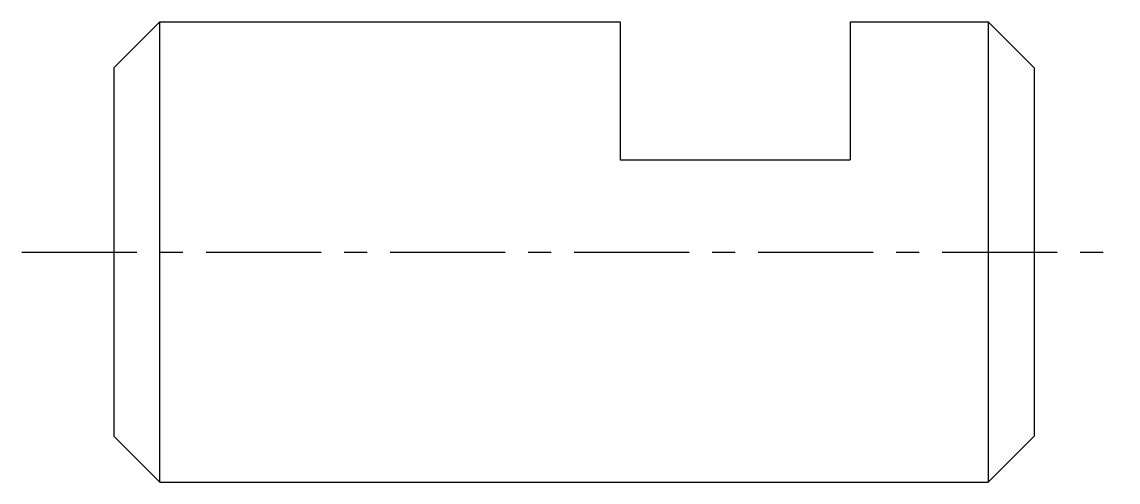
# Model space of a CAD drawing. Extents: x -59 to 40, y 150 to 284.
# Drawn here: x -3.14 to 8.77, y 277.79 to 282.79 of the extents above; entities outside this region: 6.
import ezdxf

# ---------------------------------------------------------------- set-up
doc = ezdxf.new("R2010")
doc.units = 0
doc.linetypes.add('CENTER', pattern=[2, 1.25, -0.25, 0.25, -0.25])
doc.linetypes.add('DASHED', pattern=[0.75, 0.5, -0.25])
doc.layers.get('0').update_dxf_attribs({"linetype": 'CONTINUOUS'})
doc.layers.add('CENTER', color=1, linetype='CENTER')

msp = doc.modelspace()

# ---------------------------------------------------------------- linework, layer by layer
at = {"color": 7, "linetype": 'CONTINUOUS'}
for p, q in [((-1.64, 282.794), (-2.14, 282.294)), ((-1.64, 277.794), (-1.64, 282.794)), ((-1.64, 282.794), (3.36, 282.794)), ((3.36, 282.794), (3.36, 281.294)), ((5.86, 282.794), (5.86, 281.294)), ((5.86, 282.794), (7.36, 282.794)), ((7.36, 282.794), (7.36, 277.794)), ((7.36, 282.794), (7.86, 282.294)), ((-2.14, 282.294), (-2.14, 278.294)), ((7.86, 282.294), (7.86, 278.294)), ((3.36, 281.294), (5.86, 281.294)), ((-2.14, 278.294), (-1.64, 277.794)), ((7.86, 278.294), (7.36, 277.794)), ((-1.64, 277.794), (7.36, 277.794)), ((0.61, 277.794), (0.61, 277.794)), ((2.86, 277.794), (2.86, 277.794))]:
    msp.add_line(p, q, dxfattribs=at)
at = {"color": 3, "linetype": 'DASHED'}
msp.add_line((33.78, 281.294), (38.362, 281.294), dxfattribs=at)
at = {"color": 7, "linetype": 'CONTINUOUS'}
msp.add_circle((36.071, 280.294), 2.5, dxfattribs=at)
at = {"layer": 'CENTER', "color": 1, "linetype": 'CENTER'}
for p, q in [((36.071, 283.794), (36.071, 276.794)), ((-3.14, 280.294), (8.77, 280.294)), ((32.571, 280.294), (39.571, 280.294))]:
    msp.add_line(p, q, dxfattribs=at)

# ---------------------------------------------------------------- texts
at = {"color": 7, "linetype": 'CONTINUOUS'}
for s, p in [('CLKG 5-10', (-59.379, 179.704)), ('CLKG05', (-59.379, 149.704))]:
    msp.add_text(s, height=8, dxfattribs=at).set_placement(p)

doc.saveas('drawing.dxf')
